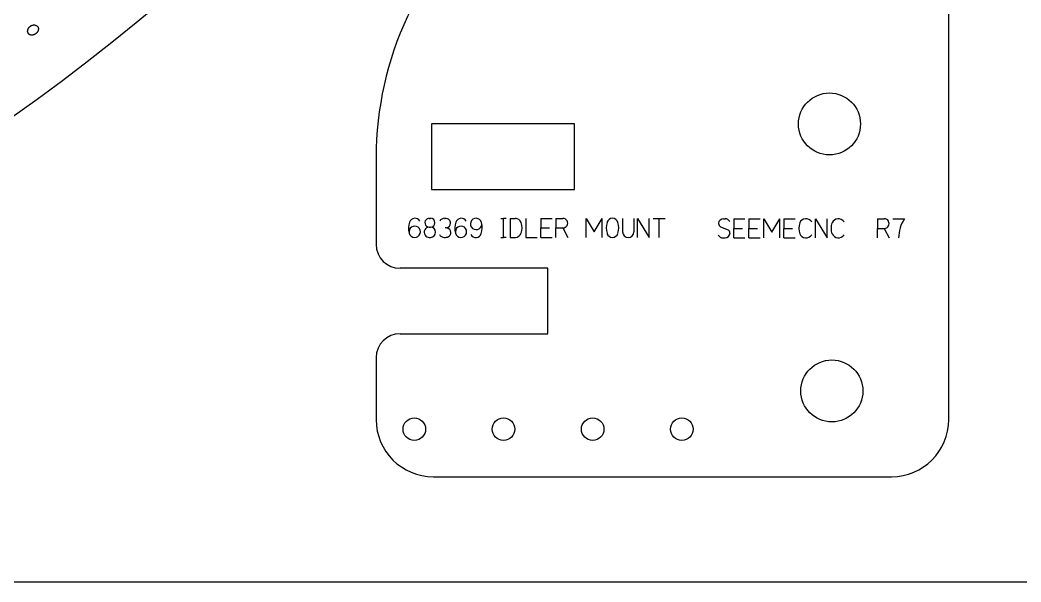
# Model space of a CAD drawing. Header units: inches. Extents: x -1316 to -504, y 751 to 1208.
# Drawn here: x -962.6 to -857.7, y 751.2 to 810.2 of the extents above; entities that cross this region are included whole.
import ezdxf

# ---------------------------------------------------------------- set-up
doc = ezdxf.new("R2010")
doc.units = ezdxf.units.IN
doc.header["$MEASUREMENT"] = 0
doc.linetypes.add('Continuous2', pattern=[0])
for name, color, linetype in [('68343 AND 68344 CARRIAGE AND ARM PLATE', 1, 'Continuous'), ('68351 TABLE', 1, 'Continuous'), ('68369 Idler Mount', 1, 'Continuous'), ('STOCK OUTLINE', 1, 'Continuous')]:
    doc.layers.add(name, color=color, linetype=linetype)

msp = doc.modelspace()

# ---------------------------------------------------------------- linework, layer by layer
at = {"layer": '68343 AND 68344 CARRIAGE AND ARM PLATE', "color": 3, "linetype": 'Continuous2', "lineweight": -3, "true_color": 0x00ff00}
for p, q in [((-961.77, 809.02), (-961.76, 809.05)), ((-961.77, 808.99), (-961.77, 809.02)), ((-961.77, 808.96), (-961.77, 808.99)), ((-961.76, 808.93), (-961.77, 808.96)), ((-961.76, 809.08), (-961.75, 809.11)), ((-961.76, 809.05), (-961.76, 809.08)), ((-961.76, 808.9), (-961.76, 808.93)), ((-961.75, 808.88), (-961.76, 808.9)), ((-961.75, 809.14), (-961.74, 809.17)), ((-961.75, 809.11), (-961.75, 809.14)), ((-961.75, 808.85), (-961.75, 808.88)), ((-961.74, 808.83), (-961.75, 808.85)), ((-961.74, 809.17), (-961.73, 809.2)), ((-961.73, 808.8), (-961.74, 808.83)), ((-961.73, 809.2), (-961.72, 809.23)), ((-961.72, 808.78), (-961.73, 808.8)), ((-961.72, 809.23), (-961.7, 809.25)), ((-961.71, 808.76), (-961.72, 808.78)), ((-961.69, 808.73), (-961.71, 808.76)), ((-961.7, 809.25), (-961.69, 809.28)), ((-961.69, 809.28), (-961.67, 809.31)), ((-961.68, 808.71), (-961.69, 808.73)), ((-961.67, 808.7), (-961.68, 808.71)), ((-961.67, 809.31), (-961.66, 809.33)), ((-961.65, 808.69), (-961.67, 808.7)), ((-961.66, 809.33), (-961.64, 809.36)), ((-961.64, 809.36), (-961.62, 809.38)), ((-961.62, 809.38), (-961.6, 809.41)), ((-961.6, 809.41), (-961.57, 809.43)), ((-961.57, 809.43), (-961.55, 809.45)), ((-961.55, 809.45), (-961.52, 809.47)), ((-961.52, 809.47), (-961.51, 809.48)), ((-961.51, 809.48), (-961.48, 809.5)), ((-961.48, 809.5), (-961.45, 809.52)), ((-961.45, 809.52), (-961.42, 809.54)), ((-961.42, 809.54), (-961.39, 809.56)), ((-961.39, 809.56), (-961.36, 809.57)), ((-961.36, 809.57), (-961.33, 809.59)), ((-961.33, 809.59), (-961.3, 809.6)), ((-961.3, 809.6), (-961.27, 809.61)), ((-961.27, 809.61), (-961.24, 809.61)), ((-961.24, 809.61), (-961.21, 809.62)), ((-961.21, 809.62), (-961.18, 809.62)), ((-961.18, 809.62), (-961.14, 809.63)), ((-961.14, 809.63), (-961.11, 809.63)), ((-961.11, 809.63), (-961.08, 809.63)), ((-961.08, 809.63), (-961.07, 809.63)), ((-961.07, 809.63), (-961.04, 809.63)), ((-961.04, 809.63), (-961.01, 809.62)), ((-961.01, 809.62), (-960.98, 809.62)), ((-960.98, 809.62), (-960.95, 809.61)), ((-960.95, 809.61), (-960.93, 809.6)), ((-960.92, 808.71), (-960.95, 808.69)), ((-960.93, 809.6), (-960.9, 809.59)), ((-960.91, 808.72), (-960.92, 808.71)), ((-960.88, 808.74), (-960.91, 808.72)), ((-960.9, 809.59), (-960.88, 809.58)), ((-960.88, 809.58), (-960.85, 809.57)), ((-960.85, 808.77), (-960.88, 808.74)), ((-960.85, 809.57), (-960.83, 809.56)), ((-960.83, 808.79), (-960.85, 808.77)), ((-960.83, 809.56), (-960.81, 809.54)), ((-960.81, 808.82), (-960.83, 808.79)), ((-960.81, 809.54), (-960.79, 809.53)), ((-960.78, 808.84), (-960.81, 808.82)), ((-960.79, 809.53), (-960.77, 809.51)), ((-960.76, 808.87), (-960.78, 808.84)), ((-960.77, 809.51), (-960.75, 809.49)), ((-960.75, 808.9), (-960.76, 808.87)), ((-960.75, 809.49), (-960.73, 809.47)), ((-960.73, 808.92), (-960.75, 808.9)), ((-960.73, 809.47), (-960.71, 809.45)), ((-960.71, 808.95), (-960.73, 808.92)), ((-960.71, 809.45), (-960.7, 809.44)), ((-960.7, 808.98), (-960.71, 808.95)), ((-960.7, 809.44), (-960.69, 809.42)), ((-960.68, 809.01), (-960.7, 808.98)), ((-960.69, 809.42), (-960.68, 809.4)), ((-960.68, 809.4), (-960.67, 809.38)), ((-960.67, 809.05), (-960.68, 809.01)), ((-960.67, 809.38), (-960.66, 809.36)), ((-960.66, 809.08), (-960.67, 809.05)), ((-960.66, 809.36), (-960.65, 809.34)), ((-960.65, 809.11), (-960.66, 809.08)), ((-960.65, 809.34), (-960.65, 809.32)), ((-960.65, 809.32), (-960.64, 809.3)), ((-960.64, 809.17), (-960.65, 809.14)), ((-960.65, 809.14), (-960.65, 809.11)), ((-960.64, 809.3), (-960.64, 809.27)), ((-960.64, 809.27), (-960.64, 809.25)), ((-960.64, 809.25), (-960.64, 809.22)), ((-960.64, 809.22), (-960.64, 809.19)), ((-960.64, 809.19), (-960.64, 809.17)), ((-961.64, 808.67), (-961.65, 808.69)), ((-961.62, 808.65), (-961.64, 808.67)), ((-961.6, 808.64), (-961.62, 808.65)), ((-961.58, 808.63), (-961.6, 808.64)), ((-961.56, 808.61), (-961.58, 808.63)), ((-961.54, 808.6), (-961.56, 808.61)), ((-961.52, 808.59), (-961.54, 808.6)), ((-961.49, 808.59), (-961.52, 808.59)), ((-961.47, 808.58), (-961.49, 808.59)), ((-961.44, 808.57), (-961.47, 808.58)), ((-961.41, 808.57), (-961.44, 808.57)), ((-961.38, 808.56), (-961.41, 808.57)), ((-961.34, 808.56), (-961.38, 808.56)), ((-961.32, 808.56), (-961.34, 808.56)), ((-961.29, 808.56), (-961.32, 808.56)), ((-961.26, 808.57), (-961.29, 808.56)), ((-961.23, 808.57), (-961.26, 808.57)), ((-961.2, 808.58), (-961.23, 808.57)), ((-961.17, 808.59), (-961.2, 808.58)), ((-961.14, 808.59), (-961.17, 808.59)), ((-961.11, 808.6), (-961.14, 808.59)), ((-961.07, 808.62), (-961.11, 808.6)), ((-961.04, 808.63), (-961.07, 808.62)), ((-961.01, 808.65), (-961.04, 808.63)), ((-960.98, 808.67), (-961.01, 808.65)), ((-960.95, 808.69), (-960.98, 808.67))]:
    msp.add_line(p, q, dxfattribs=at)
at = {"layer": '68351 TABLE', "color": 1, "linetype": 'Continuous2', "lineweight": -3, "true_color": 0xff0000}
msp.add_arc((-1090.12, 979.81), 220, 215.0131, 324.9869, dxfattribs=at)
at = {"layer": '68369 Idler Mount', "color": 1, "linetype": 'Continuous2', "lineweight": -3, "true_color": 0xff0000}
for p, q in [((-865.25, 768.25), (-865.25, 859.25)), ((-925.25, 795.71), (-925.25, 786.61)), ((-907.25, 784.11), (-922.75, 784.11)), ((-907.25, 777.25), (-907.25, 784.11)), ((-922.75, 777.25), (-907.25, 777.25)), ((-925.25, 774.75), (-925.25, 768.25)), ((-919.25, 762.25), (-871.25, 762.25))]:
    msp.add_line(p, q, dxfattribs=at)
at = {"layer": '68369 Idler Mount', "color": 5, "linetype": 'Continuous2', "lineweight": -3, "true_color": 0x0000ff}
for p, q in [((-919.45, 799.25), (-919.45, 792.39)), ((-904.45, 799.25), (-919.45, 799.25)), ((-904.45, 792.39), (-904.45, 799.25)), ((-919.45, 792.39), (-904.45, 792.39))]:
    msp.add_line(p, q, dxfattribs=at)
at = {"layer": '68369 Idler Mount', "color": 3, "linetype": 'Continuous2', "lineweight": -3, "true_color": 0x00ff00}
for p, q in [((-919.68, 789.35), (-919.55, 789.35)), ((-918.09, 789.35), (-918.01, 789.35)), ((-912.18, 789.35), (-911.89, 789.35)), ((-911.89, 787.35), (-911.89, 789.35)), ((-911.61, 789.35), (-911.89, 789.35)), ((-911.21, 789.35), (-911.21, 787.35)), ((-911.21, 789.35), (-910.65, 789.35)), ((-909.56, 789.35), (-909.56, 787.35)), ((-907.98, 789.35), (-906.81, 789.35)), ((-907.98, 789.35), (-907.98, 788.35)), ((-906.41, 789.35), (-905.68, 789.35)), ((-906.41, 789.35), (-906.41, 788.35)), ((-903.24, 787.35), (-903.24, 789.35)), ((-903.24, 789.35), (-902.4, 787.94)), ((-902.4, 787.94), (-901.56, 789.35)), ((-901.56, 787.35), (-901.56, 789.35)), ((-899.42, 789.35), (-899.42, 787.92)), ((-898.25, 789.35), (-898.25, 787.92)), ((-897.85, 787.35), (-897.85, 789.35)), ((-897.85, 789.35), (-896.63, 787.35)), ((-896.63, 787.35), (-896.63, 789.35)), ((-896.23, 789.35), (-895.59, 789.35)), ((-895.59, 787.35), (-895.59, 789.35)), ((-895.59, 789.35), (-894.95, 789.35)), ((-888.84, 789.31), (-888.68, 789.3)), ((-887.77, 789.3), (-886.6, 789.3)), ((-887.77, 789.3), (-887.77, 788.3)), ((-886.2, 789.3), (-885.02, 789.3)), ((-886.2, 789.3), (-886.2, 788.3)), ((-884.62, 787.3), (-884.62, 789.3)), ((-884.62, 789.3), (-883.78, 787.89)), ((-883.78, 787.89), (-882.94, 789.3)), ((-882.94, 787.3), (-882.94, 789.3)), ((-882.54, 789.3), (-881.36, 789.3)), ((-882.54, 789.3), (-882.54, 788.3)), ((-879.2, 787.3), (-879.2, 789.3)), ((-879.2, 789.3), (-877.98, 787.3)), ((-877.98, 787.3), (-877.98, 789.3)), ((-872.73, 789.3), (-872, 789.3)), ((-872.73, 789.3), (-872.73, 788.3)), ((-871.1, 789.3), (-869.9, 789.3)), ((-919.68, 788.42), (-919.55, 788.42)), ((-917.87, 788.35), (-918.01, 788.35)), ((-907.98, 788.35), (-907.07, 788.35)), ((-907.98, 787.35), (-907.98, 788.35)), ((-906.41, 788.35), (-905.68, 788.35)), ((-906.41, 787.35), (-906.41, 788.35)), ((-905.68, 788.35), (-905.18, 787.35)), ((-889.16, 788.47), (-888.38, 788.13)), ((-887.77, 788.3), (-886.85, 788.3)), ((-887.77, 787.3), (-887.77, 788.3)), ((-886.2, 788.3), (-885.28, 788.3)), ((-886.2, 787.3), (-886.2, 788.3)), ((-882.54, 788.3), (-881.62, 788.3)), ((-882.54, 787.3), (-882.54, 788.3)), ((-872.73, 788.3), (-872, 788.3)), ((-872.73, 787.3), (-872.73, 788.3)), ((-872, 788.3), (-871.5, 787.3)), ((-919.68, 787.35), (-919.55, 787.35)), ((-918.12, 787.35), (-917.99, 787.35)), ((-912.18, 787.35), (-911.89, 787.35)), ((-911.61, 787.35), (-911.89, 787.35)), ((-911.21, 787.35), (-910.65, 787.35)), ((-909.56, 787.35), (-908.38, 787.35)), ((-907.98, 787.35), (-906.81, 787.35)), ((-888.9, 787.3), (-888.7, 787.3)), ((-887.77, 787.3), (-886.6, 787.3)), ((-886.2, 787.3), (-885.02, 787.3)), ((-882.54, 787.3), (-881.36, 787.3))]:
    msp.add_line(p, q, dxfattribs=at)
at = {"layer": '68369 Idler Mount', "color": 5, "linetype": 'Continuous2', "lineweight": -3, "true_color": 0x0000ff}
for centre, radius in [((-877.75, 799.25), 3.25), ((-877.5, 771.25), 3.25), ((-921.25, 767.25), 1.18), ((-911.9, 767.25), 1.18), ((-902.56, 767.25), 1.18), ((-893.21, 767.25), 1.18)]:
    msp.add_circle(centre, radius, dxfattribs=at)
at = {"layer": '68369 Idler Mount', "color": 1, "linetype": 'Continuous2', "lineweight": -3, "true_color": 0xff0000}
for centre, radius, start, end in [((-890.25, 795.71), 35, 130.0052, 180), ((-922.75, 786.61), 2.5, 180, 270), ((-922.75, 774.75), 2.5, 90, 180), ((-919.25, 768.25), 6, 180, 270), ((-871.25, 768.25), 6, 270, 360)]:
    msp.add_arc(centre, radius, start, end, dxfattribs=at)
at = {"layer": '68369 Idler Mount', "color": 3, "linetype": 'Continuous2', "lineweight": -3, "true_color": 0x00ff00}
for centre, radius, start, end in [((-920.08, 788.32), 1.78, 159.2941, 196.7059), ((-921.18, 788.76), 0.595, 29.3075, 162.098), ((-919.68, 788.89), 0.464, 117.5491, 270), ((-919.68, 788.89), 0.464, 90, 117.5491), ((-919.55, 788.89), 0.464, 360, 90), ((-919.55, 788.89), 0.464, 270, 0), ((-918.09, 788.78), 0.577, 89.9999, 149.7068), ((-918.01, 788.72), 0.631, 48.8141, 89.9999), ((-917.95, 788.85), 0.504, 279.0881, 0), ((-917.9, 788.85), 0.457, 360, 48.8141), ((-915.23, 788.32), 1.78, 159.2941, 196.7059), ((-916.33, 788.76), 0.595, 29.3075, 162.098), ((-914.78, 788.76), 0.594, 162.2661, 13.7339), ((-914.78, 788.76), 0.595, 13.902, 162.098), ((-915.91, 788.39), 1.78, 339.2941, 16.7059), ((-910.72, 788.62), 0.735, 24.3868, 84.6174), ((-911.74, 788.35), 1.78, 341.2941, 18.7059), ((-905.68, 788.85), 0.5, 269.9912, 90), ((-899.37, 788.35), 1.78, 161.2941, 198.7059), ((-900.49, 788.76), 0.595, 15.902, 164.098), ((-901.61, 788.35), 1.78, 341.2941, 18.7059), ((-888.85, 788.78), 0.526, 89.2985, 177.3507), ((-888.95, 788.84), 0.43, 185.1823, 239.3448), ((-888.69, 788.73), 0.577, 30.522, 89.2985), ((-879.18, 788.3), 1.78, 161.2941, 198.7059), ((-880.2, 788.57), 0.735, 35.68, 155.6132), ((-875.8, 788.3), 1.78, 161.2941, 198.7059), ((-876.81, 788.57), 0.735, 35.68, 155.6132), ((-872, 788.8), 0.5, 269.9912, 90), ((-866.87, 787.3), 3.63, 146.6069, 179.9947), ((-921.21, 787.94), 0.594, 342.2661, 193.7339), ((-921.21, 787.95), 0.595, 193.902, 342.098), ((-919.68, 787.89), 0.536, 90, 214.6857), ((-919.55, 787.89), 0.536, 360, 90), ((-919.55, 787.89), 0.536, 270, 0), ((-917.92, 787.85), 0.504, 0, 84.185), ((-917.87, 787.85), 0.457, 311.1859, 0), ((-916.36, 787.94), 0.594, 342.2661, 193.7339), ((-916.36, 787.95), 0.595, 193.902, 342.098), ((-914.8, 787.94), 0.595, 209.3075, 342.098), ((-910.72, 788.08), 0.735, 275.3825, 335.6132), ((-900.49, 787.94), 0.595, 195.902, 344.098), ((-898.84, 787.92), 0.586, 180, 0), ((-888.69, 787.83), 0.526, 269.4411, 357.3507), ((-888.6, 787.76), 0.43, 5.1822, 59.3448), ((-880.2, 788.04), 0.735, 204.3868, 324.32), ((-876.81, 788.04), 0.735, 204.3868, 324.32), ((-919.68, 787.89), 0.536, 214.6857, 270), ((-918.12, 787.93), 0.577, 210.2932, 270.0001), ((-917.99, 787.98), 0.631, 270.0001, 311.1859), ((-888.9, 787.88), 0.577, 210.522, 269.4411)]:
    msp.add_arc(centre, radius, start, end, dxfattribs=at)
at = {"layer": 'STOCK OUTLINE', "color": 2, "linetype": 'Continuous2', "lineweight": -3, "true_color": 0xffff00}
msp.add_line((-503.67, 751.21), (-1316.47, 751.21), dxfattribs=at)

doc.saveas('drawing.dxf')
